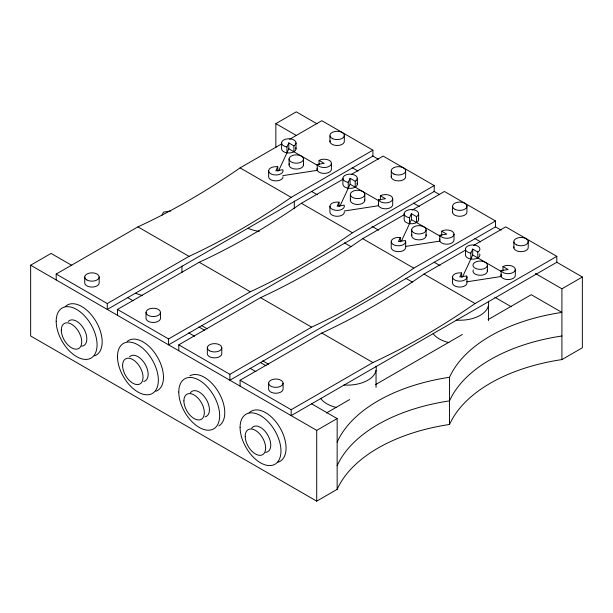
<?xml version="1.0" encoding="UTF-8"?>
<svg xmlns="http://www.w3.org/2000/svg" width="613" height="613" viewBox="0 0 613 613"><rect width="100%" height="100%" fill="white"/><g stroke="black" fill="none" stroke-linecap="round" stroke-linejoin="round"><path stroke-width="0.92" d="M277.72 166.805L275.85 170.835L282.831 169.755A7.226 4.168 0 0 1 276.478 174.989A7.226 4.168 0 0 1 268.655 170.468A7.226 4.168 0 0 1 277.72 166.805L277.72 171.019M286.938 152.852L286.938 146.951L288.807 142.921L293.911 145.871L293.911 151.771M278.524 170.973L288.807 148.821L288.807 142.921M339.02 202.198L337.15 206.221L344.131 205.148A7.226 4.168 0 0 1 337.778 210.382A7.226 4.168 0 0 1 329.955 205.861A7.226 4.168 0 0 1 339.02 202.198L339.02 206.412M348.238 188.237L348.238 182.345L350.107 178.314L355.211 181.264L355.211 187.157M339.824 206.366L350.107 184.214L350.107 178.314M400.32 237.583L398.45 241.614L405.431 240.534A7.226 4.168 0 0 1 399.078 245.767A7.226 4.168 0 0 1 391.255 241.254A7.226 4.168 0 0 1 400.32 237.583L400.32 241.798M409.538 223.63L409.538 217.73L411.407 213.699L416.511 216.65L416.511 222.55M401.523 240.894L411.407 219.6L411.407 213.699M461.62 272.977L459.75 277.007L466.731 275.927A7.226 4.168 0 0 1 460.378 281.16A7.226 4.168 0 0 1 452.555 276.647A7.226 4.168 0 0 1 461.62 272.977L461.62 277.191M470.838 259.023L470.838 253.123L472.707 249.093L477.811 252.043L477.811 257.943M462.424 277.153L472.707 254.993L472.707 249.093M556.642 262.165L582.35 277.007L582.35 347.793L561.914 359.586A156.53 90.372 0 0 0 449.536 424.472A156.53 90.372 0 0 0 337.15 489.358L316.714 501.15L30.65 335.993L30.65 265.207L51.086 253.414L71.813 265.383M275.85 147.557L275.85 123.642L296.286 111.85L317.013 123.818M56.189 279.957L56.189 274.057L137.925 226.871A724.237 418.135 -60 0 0 240.089 167.885L281.375 144.055M289.627 139.281L321.825 120.692L372.911 150.185L372.911 156.085L107.275 309.45L107.275 303.55L189.011 256.364A724.237 418.135 -60 0 0 291.175 197.378L372.911 150.185M117.489 315.35L117.489 309.45L199.225 262.257A724.237 418.135 -60 0 0 301.389 203.278L342.675 179.44M351.755 174.199L383.125 156.085L434.211 185.578L434.211 191.478L168.575 344.843L168.575 338.943L250.311 291.75A724.237 418.135 -60 0 0 352.475 232.771L434.211 185.578M178.789 350.736L178.789 344.843L260.525 297.65A724.237 418.135 -60 0 0 362.689 238.664L403.975 214.834M412.227 210.067L444.425 191.478L495.511 220.971L495.511 226.871L229.875 380.229L229.875 374.336L311.611 327.143A724.237 418.135 -60 0 0 413.775 268.157L495.511 220.971M240.089 386.129L240.089 380.229L321.825 333.043A724.237 418.135 -60 0 0 423.989 274.057L465.275 250.227M473.527 245.461L505.725 226.871L556.811 256.364L556.811 262.257L291.175 415.622L291.175 409.722L372.911 362.536A724.237 418.135 -60 0 0 475.075 303.55L556.811 256.364M326.407 412.978L349.632 399.569M375.34 384.726L462.424 334.445M488.14 319.603L531.264 294.7L561.914 312.4A156.53 90.372 0 0 0 449.536 377.279A156.53 90.372 0 0 0 337.15 442.165M30.65 265.207L316.714 430.372L337.15 418.572L337.15 489.358M535.387 273.482L561.914 288.807L582.35 277.007M282.831 175.655L317.22 170.33L317.22 164.43L324.193 163.357L319.089 160.407L319.089 164.621M344.131 211.041L378.52 205.723L378.52 199.823L385.493 198.742L380.389 195.792L380.389 200.007M405.431 246.434L439.82 241.116L439.82 235.216L446.793 234.135L441.689 231.185L441.689 235.4M466.731 281.827L501.12 276.509L501.12 270.609L508.093 269.528L502.989 266.578L502.989 270.793M372.566 155.894L378.374 159.242M433.927 191.317L439.728 194.666M495.289 226.741L501.089 230.09M275.85 123.642L296.577 135.611M352.138 167.686L357.938 171.035M413.491 203.11L419.3 206.466M474.853 238.541L480.661 241.89M288.807 148.821L317.465 165.364M350.107 184.214L378.765 200.757M411.407 219.6L440.065 236.151M472.707 254.993L501.365 271.536M311.473 191.402L317.281 194.758M372.022 226.358L378.658 230.189M434.226 262.272L440.034 265.621M494.775 297.228L511.365 306.806M240.089 167.885L291.175 197.378M301.389 203.278L352.475 232.771M362.689 238.664L413.775 268.157M423.989 274.057L475.075 303.55M344.429 242.871L351.057 246.702M405.798 278.302L412.434 282.133M137.925 226.871L189.011 256.364M199.225 262.257L250.311 291.75M260.525 297.65L311.611 327.143M321.825 333.043L372.911 362.536M201.393 325.449L207.202 328.798M262.77 360.881L268.571 364.237M198.903 326.959L204.711 330.315M260.28 362.398L266.088 365.746M127.366 297.458L133.174 300.807M188.727 332.882L194.528 336.231M250.089 368.306L255.889 371.654M311.442 403.729L337.15 418.572M56.189 274.057L107.275 303.55M117.489 309.45L168.575 338.943M178.789 344.843L229.875 374.336M240.089 380.229L291.175 409.722M561.914 288.807L561.914 359.586M528.23 241.17L528.23 247.07A7.226 4.168 0 0 1 520.874 251.682A7.226 4.168 0 0 1 513.916 246.87M515.318 269.528L515.318 275.429A7.226 4.168 0 0 1 507.15 279.559A7.226 4.168 0 0 1 501.12 274.348M513.87 242.058L513.87 247.959M488.431 305.596L488.431 320.699M487.404 265.299A7.226 4.168 0 0 1 476.431 268.778A7.226 4.168 0 0 1 476.707 261.552A7.226 4.168 0 0 1 487.404 265.299L487.404 271.199M466.93 205.784L466.93 211.677A7.226 4.168 0 0 1 459.574 216.289A7.226 4.168 0 0 1 452.616 211.477M466.976 277.007L466.976 282.907A7.226 4.168 0 0 1 459.75 287.076A7.226 4.168 0 0 1 452.524 282.907L452.524 277.007M465.482 249.093L465.482 254.993A7.226 4.168 0 0 0 473.65 259.13A7.226 4.168 0 0 0 479.68 253.912M454.018 234.135L454.018 240.035A7.226 4.168 0 0 1 445.85 244.173A7.226 4.168 0 0 1 439.82 238.955M452.57 206.665L452.57 212.565M449.536 377.279L449.536 424.472M426.104 229.913A7.226 4.168 0 0 1 415.131 233.384A7.226 4.168 0 0 1 415.407 226.159A7.226 4.168 0 0 1 426.104 229.913L426.104 235.806M418.625 213.699L418.625 219.6M411.66 229.729L411.66 235.622M405.63 170.391L405.63 176.291A7.226 4.168 0 0 1 398.274 180.904A7.226 4.168 0 0 1 391.316 176.084M405.676 241.614L405.676 247.514A7.226 4.168 0 0 1 398.45 251.682A7.226 4.168 0 0 1 391.224 247.514L391.224 241.614M404.182 213.699L404.182 219.6A7.226 4.168 0 0 0 412.35 223.737A7.226 4.168 0 0 0 418.38 218.519M392.718 198.742L392.718 204.642A7.226 4.168 0 0 1 384.55 208.78A7.226 4.168 0 0 1 378.52 203.562M391.27 171.272L391.27 177.172M376.045 370.482L376.045 387.47M364.804 194.52A7.226 4.168 0 0 1 353.831 197.991A7.226 4.168 0 0 1 354.107 190.773A7.226 4.168 0 0 1 364.804 194.52L364.804 200.42M357.325 178.314L357.325 184.214M350.36 194.336L350.36 200.236M344.33 134.998L344.33 140.898A7.226 4.168 0 0 1 336.974 145.511A7.226 4.168 0 0 1 330.016 140.691M342.882 178.314L342.882 184.214A7.226 4.168 0 0 0 351.05 188.344A7.226 4.168 0 0 0 357.08 183.134M331.418 163.357L331.418 169.249A7.226 4.168 0 0 1 323.25 173.387A7.226 4.168 0 0 1 317.22 168.177M329.97 135.887L329.97 141.787M329.924 206.221L329.924 212.121A7.226 4.168 0 0 0 337.15 216.297A7.226 4.168 0 0 0 344.376 212.121M316.714 430.372L316.714 501.15M303.504 159.127A7.226 4.168 0 0 1 292.531 162.598A7.226 4.168 0 0 1 292.807 155.38A7.226 4.168 0 0 1 303.504 159.127L303.504 165.027M296.025 142.921L296.025 148.821M294.309 201.079L294.309 208.627M289.06 158.943L289.06 164.843M283.076 383.179A7.226 4.168 0 0 1 272.241 386.795A7.226 4.168 0 0 1 272.241 379.57A7.226 4.168 0 0 1 283.076 383.179L283.076 389.079A7.226 4.168 0 0 1 275.85 393.247A7.226 4.168 0 0 1 268.624 389.079L268.624 383.179M281.582 142.921L281.582 148.821A7.226 4.168 0 0 0 289.75 152.951A7.226 4.168 0 0 0 295.78 147.741M268.624 170.835L268.624 176.728A7.226 4.168 0 0 0 275.85 180.904A7.226 4.168 0 0 0 283.076 176.728M221.776 347.786L221.776 353.686A7.226 4.168 0 0 1 214.55 357.862A7.226 4.168 0 0 1 207.324 353.686L207.324 347.786M181.931 265.958L181.931 272.57M160.476 312.4A7.226 4.168 0 0 1 149.641 316.009A7.226 4.168 0 0 1 149.641 308.783A7.226 4.168 0 0 1 160.476 312.4L160.476 318.3A7.226 4.168 0 0 1 153.25 322.469A7.226 4.168 0 0 1 146.024 318.3L146.024 312.4M99.176 277.007L99.176 282.907A7.226 4.168 0 0 1 91.95 287.076A7.226 4.168 0 0 1 84.724 282.907L84.724 277.007M502.989 266.578A7.226 4.168 0 0 1 514.016 267.138A7.226 4.168 0 0 1 511.15 273.306A7.226 4.168 0 0 1 501.12 270.609M487.205 270.118A7.226 4.168 0 0 1 480.025 275.275A7.226 4.168 0 0 1 473.251 269.942M470.838 253.123A7.226 4.168 0 0 1 466.156 247.33A7.226 4.168 0 0 1 476.845 245.675A7.226 4.168 0 0 1 477.811 252.043M441.689 231.185A7.226 4.168 0 0 1 452.716 231.745A7.226 4.168 0 0 1 449.85 237.913A7.226 4.168 0 0 1 439.82 235.216M425.905 234.725A7.226 4.168 0 0 1 418.725 239.89A7.226 4.168 0 0 1 411.951 234.549M409.538 217.73A7.226 4.168 0 0 1 404.856 211.937A7.226 4.168 0 0 1 415.545 210.29A7.226 4.168 0 0 1 416.511 216.65M380.389 195.792A7.226 4.168 0 0 1 391.416 196.352A7.226 4.168 0 0 1 388.55 202.528A7.226 4.168 0 0 1 378.52 199.823M364.605 199.332A7.226 4.168 0 0 1 357.425 204.497A7.226 4.168 0 0 1 350.651 199.156M348.238 182.345A7.226 4.168 0 0 1 343.556 176.552A7.226 4.168 0 0 1 354.245 174.897A7.226 4.168 0 0 1 355.211 181.264M319.089 160.407A7.226 4.168 0 0 1 330.116 160.958A7.226 4.168 0 0 1 327.25 167.134A7.226 4.168 0 0 1 317.22 164.43M303.305 163.947A7.226 4.168 0 0 1 296.125 169.104A7.226 4.168 0 0 1 289.351 163.763M286.938 146.951A7.226 4.168 0 0 1 282.256 141.159A7.226 4.168 0 0 1 292.945 139.503A7.226 4.168 0 0 1 293.911 145.871M142.4 295.42A28.895 16.681 0 0 1 135.841 293.275M259.299 231.346A28.895 16.681 0 0 1 248.219 228.388M488.369 301.244A28.895 16.681 0 0 1 456.202 320.109M448.9 342.606A28.895 16.681 0 0 1 433.138 333.648M375.984 366.13A28.895 16.681 0 0 1 343.816 384.995M336.514 407.492A28.895 16.681 0 0 1 320.76 398.534M561.914 335.993A156.53 90.372 0 0 0 449.536 400.879A156.53 90.372 0 0 0 337.15 465.757M161.978 215.217A156.53 90.372 0 0 0 163.464 212.121A156.53 90.372 0 0 0 170.59 210.956M68.258 321.45A14.451 8.344 60 0 1 84.157 329.419A14.451 8.344 60 0 1 81.736 346.207M65.2 306.684A28.895 16.681 60 0 1 95.797 321.097A28.895 16.681 60 0 1 94.594 355.854M129.558 356.835A14.451 8.344 60 0 1 145.151 364.26A14.451 8.344 60 0 1 143.787 381.485M127.159 341.464A28.895 16.681 60 0 1 157.48 357.141A28.895 16.681 60 0 1 155.894 391.247M190.375 392.818A14.451 8.344 60 0 1 206.129 399.117A14.451 8.344 60 0 1 205.087 416.871M189.884 375.853A28.895 16.681 60 0 1 218.78 392.535A28.895 16.681 60 0 1 218.78 425.905M251.675 428.211A14.451 8.344 60 0 1 267.751 435.046A14.451 8.344 60 0 1 265.636 452.386M249.1 412.855A28.895 16.681 60 0 1 280.08 427.928A28.895 16.681 60 0 1 277.643 462.294M516.514 244.863A7.226 4.168 0 0 0 528.184 242.258A7.226 4.168 0 0 0 518.452 237.721A7.226 4.168 0 0 0 516.514 244.863M455.214 209.47A7.226 4.168 0 0 0 466.884 206.872A7.226 4.168 0 0 0 457.152 202.336A7.226 4.168 0 0 0 455.214 209.47M209.439 350.736A7.226 4.168 0 0 0 221.531 348.866A7.226 4.168 0 0 0 212.68 343.763A7.226 4.168 0 0 0 209.439 350.736M393.914 174.077A7.226 4.168 0 0 0 405.584 171.479A7.226 4.168 0 0 0 395.852 166.943A7.226 4.168 0 0 0 393.914 174.077M332.614 138.684A7.226 4.168 0 0 0 344.284 136.086A7.226 4.168 0 0 0 334.552 131.55A7.226 4.168 0 0 0 332.614 138.684M86.839 279.957A7.226 4.168 0 0 0 98.931 278.087A7.226 4.168 0 0 0 90.08 272.977A7.226 4.168 0 0 0 86.839 279.957M56.189 321.243A28.895 16.681 60 0 0 86.839 359.379A28.895 16.681 60 0 0 86.839 318.507A28.895 16.681 60 0 0 56.189 321.243M61.3 330.093A14.451 8.344 60 0 0 76.625 349.157A14.451 8.344 60 0 0 76.625 328.729A14.451 8.344 60 0 0 61.3 330.093M117.489 356.636A28.895 16.681 60 0 0 148.139 394.764A28.895 16.681 60 0 0 148.139 353.9A28.895 16.681 60 0 0 117.489 356.636M122.6 365.486A14.451 8.344 60 0 0 137.925 384.55A14.451 8.344 60 0 0 137.925 364.114A14.451 8.344 60 0 0 122.6 365.486M178.789 392.029A28.895 16.681 60 0 0 209.439 430.157A28.895 16.681 60 0 0 209.439 389.293A28.895 16.681 60 0 0 178.789 392.029M183.9 400.879A14.451 8.344 60 0 0 199.225 419.943A14.451 8.344 60 0 0 199.225 399.507A14.451 8.344 60 0 0 183.9 400.879M240.089 427.422A28.895 16.681 60 0 0 270.739 465.551A28.895 16.681 60 0 0 270.739 424.679A28.895 16.681 60 0 0 240.089 427.422M245.2 436.264A14.451 8.344 60 0 0 260.525 455.329A14.451 8.344 60 0 0 260.525 434.901A14.451 8.344 60 0 0 245.2 436.264"/></g></svg>
